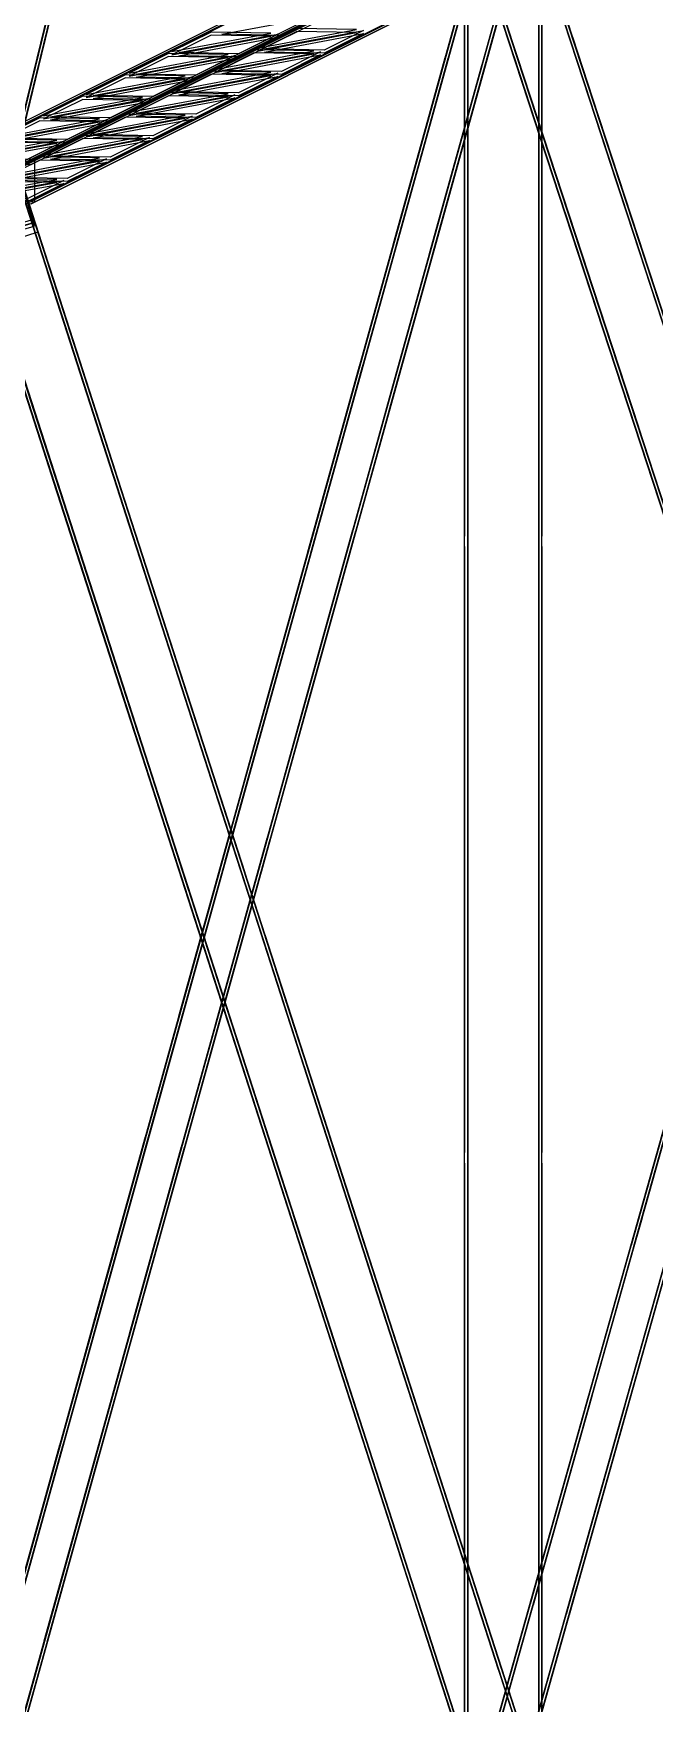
# Model space of a CAD drawing. Header units: millimetres. Extents: x -52000 to 48850, y -48850 to 51750.
# Drawn here: x 16728 to 19948, y 367 to 9019 of the extents above; entities that cross this region are included whole.
import ezdxf

# ---------------------------------------------------------------- set-up
doc = ezdxf.new("R2010")
doc.units = ezdxf.units.MM
doc.layers.add('D-STR-STRC', color=7, linetype='Continuous', lineweight=25)

msp = doc.modelspace()

# ---------------------------------------------------------------- linework, layer by layer
at = {"layer": 'D-STR-STRC'}
for points in [[(19288.4, 19301.2), (19210.8, 18982.9), (16547.6, 8069.8), (16625.3, 8388)], [(19304, 19297.4), (19226.3, 18979.1), (16563.2, 8066), (16640.8, 8384.2)], [(18979.1, -19163.1), (18979.1, -19163.1), (18979.1, 19163.1), (18979.1, 19163.1)], [(19347.1, -19163.1), (19347.1, -19163.1), (19347.1, 19163.1), (19347.1, 19163.1)], [(16731.7, 8019.9), (16576.2, 8567.5), (14751.5, 14992.9), (14907, 14445.3)], [(22244, 11330.6), (22159, 11028.8), (19019.6, -122.5), (19104.5, 179.4)], [(22259.4, 11326.3), (22174.4, 11024.5), (19035, -126.8), (19119.9, 175)], [(22430.7, 11278.1), (22345.7, 10976.2), (19206.3, -175), (19291.3, 126.8)], [(22446.1, 11273.7), (22361.1, 10971.9), (19221.7, -179.4), (19306.7, 122.5)], [(22518.1, -195.5), (22360.7, 285.1), (19221.2, 9866.7), (19378.7, 9386.1)], [(22533.3, -190.5), (22375.9, 290.1), (19236.4, 9871.7), (19393.9, 9391.1)], [(22244.5, -285.1), (22087, 195.5), (18947.6, 9777), (19105, 9296.4)], [(19379.3, 9687.2), (18947, 9694.9), (16283.8, 8363.4), (16716.2, 8355.6)], [(19107.8, 9774.6), (19016.1, 9444.7), (16353, -136.8), (16444.7, 193.1)], [(19123.2, 9770.3), (19031.5, 9440.4), (16368.4, -141.1), (16460.1, 188.8)], [(19294.7, 9722.7), (19203, 9392.8), (16539.9, -188.8), (16631.6, 141.1)], [(19310.1, 9718.4), (19218.4, 9388.5), (16555.3, -193.1), (16647, 136.8)], [(22229.2, -290.1), (22071.8, 190.5), (18932.4, 9772), (19089.8, 9291.5)], [(19614.2, 8667.5), (19487.5, 9054.2), (19258.8, 9752.2)], [(19616.6, 8659.9), (19387.9, 9357.9), (19261.2, 9744.6)], [(19629.4, 8672.5), (19502.7, 9059.2), (19274, 9757.2)], [(19631.9, 8664.9), (19403.2, 9362.9), (19276.4, 9749.6)], [(19379.3, 9671.3), (18947, 9679), (16283.8, 8347.5), (16716.2, 8339.7)], [(19073.7, 9652.1), (19009.3, 9420.4), (18814.2, 8718.1)], [(19076.6, 9662.3), (18881.4, 8960.1), (18817, 8728.4)], [(19089.2, 9647.8), (19024.8, 9416.1), (18829.6, 8713.9)], [(19092, 9658), (18896.8, 8955.8), (18832.4, 8724.1)], [(19325.3, 8572.8), (19198.6, 8959.6), (18969.9, 9657.6)], [(19327.8, 8565.3), (19099.1, 9263.3), (18972.3, 9650)], [(19340.5, 8577.8), (19213.8, 8964.5), (18985.1, 9662.5)], [(19343, 8570.2), (19114.3, 9268.2), (18987.6, 9655)], [(19263.5, 9610.4), (19068.3, 8908.1), (19003.9, 8676.4)], [(19278.9, 9606.1), (19083.7, 8903.9), (19019.3, 8672.1)], [(18963.1, 6415.2), (18963.1, 6415.2), (18963.1, 9554.1), (18963.1, 9554.1)], [(18979.1, 6415.2), (18979.1, 6415.2), (18979.1, 9554.1), (18979.1, 9554.1)], [(19260.7, 9600.1), (19196.3, 9368.4), (19001.1, 8666.2)], [(19276.1, 9595.8), (19211.7, 9364.1), (19016.5, 8661.9)], [(19347.1, 6415.2), (19347.1, 6415.2), (19347.1, 9554.1), (19347.1, 9554.1)], [(19363.1, 6415.2), (19363.1, 6415.2), (19363.1, 9554.1), (19363.1, 9554.1)], [(19379.3, 9484.1), (18947, 9491.9), (16283.8, 8160.3), (16716.2, 8152.5)], [(19379.3, 9468.2), (18947, 9475.9), (16283.8, 8144.4), (16716.2, 8136.6)], [(16827.4, 9216.3), (16772.9, 8992.8), (16576.5, 8188.2)], [(16829.1, 9223.1), (16632.7, 8418.5), (16578.2, 8195)], [(16843, 9212.5), (16788.4, 8989), (16592.1, 8184.5)], [(16844.6, 9219.3), (16648.3, 8414.7), (16593.7, 8191.2)], [(18216.9, 9110.4), (18013.5, 9008.7), (17704, 9014.3)], [(17959.1, 9020.4), (17649.6, 9025.9), (17446.3, 8924.2)], [(17959.1, 9004.4), (17649.6, 9010), (17446.3, 8908.3)], [(17994.9, 9015.4), (17791.6, 8913.7), (17482.1, 8919.3)], [(17994.9, 8999.4), (17791.6, 8897.8), (17482.1, 8903.3)], [(18402.9, 9039.2), (18093.4, 9044.7), (17890.1, 8943.1)], [(18402.9, 9023.3), (18093.4, 9028.8), (17890.1, 8927.2)], [(18438.8, 9034.2), (18235.5, 8932.6), (17926, 8938.1)], [(18438.8, 9018.3), (18235.5, 8916.6), (17926, 8922.2)], [(19891, 7874), (19764.3, 8260.7), (19521.7, 9000.9)], [(17737.2, 8909.4), (17427.7, 8914.9), (17224.3, 8813.3)], [(18181, 8928.2), (17871.5, 8933.8), (17668.2, 8832.1)], [(18181, 8912.3), (17871.5, 8917.9), (17668.2, 8816.2)], [(18216.9, 8923.3), (18013.5, 8821.6), (17704, 8827.1)], [(19875.8, 7869), (19749.1, 8255.7), (19506.5, 8996)], [(19878.3, 7861.4), (19635.7, 8601.7), (19509, 8988.4)], [(19893.5, 7866.4), (19650.9, 8606.7), (19524.2, 8993.4)], [(17737.2, 8893.5), (17427.7, 8899), (17224.3, 8797.3)], [(17773, 8904.4), (17569.7, 8802.7), (17260.2, 8808.3)], [(17773, 8888.5), (17569.7, 8786.8), (17260.2, 8792.4)], [(18216.9, 8907.3), (18013.5, 8805.7), (17704, 8811.2)], [(18863.1, 8894.1), (18798.7, 8662.3), (18592.2, 7919.7)], [(18865.9, 8904.3), (18659.5, 8161.6), (18595.1, 7929.9)], [(18878.5, 8889.8), (18814.1, 8658.1), (18607.7, 7915.4)], [(18881.3, 8900), (18674.9, 8157.3), (18610.5, 7925.6)], [(19050, 8842.1), (18985.6, 8610.4), (18779.2, 7867.7)], [(19052.8, 8852.3), (18846.4, 8109.7), (18782, 7878)], [(19065.4, 8837.8), (19001, 8606.1), (18794.6, 7863.4)], [(19068.2, 8848.1), (18861.8, 8105.4), (18797.4, 7873.7)], [(19586.9, 7774.4), (19460.2, 8161.1), (19217.6, 8901.3)], [(19589.4, 7766.8), (19346.8, 8507), (19220.1, 8893.7)], [(19602.1, 7779.4), (19475.4, 8166.1), (19232.9, 8906.3)], [(19604.6, 7771.8), (19362, 8512), (19235.3, 8898.7)], [(17515.2, 8798.4), (17205.7, 8804), (17002.4, 8702.3)], [(17515.2, 8782.5), (17205.7, 8788), (17002.4, 8686.4)], [(17551.1, 8793.4), (17347.8, 8691.8), (17038.3, 8697.3)], [(17551.1, 8777.5), (17347.8, 8675.9), (17038.3, 8681.4)], [(17959.1, 8817.3), (17649.6, 8822.8), (17446.3, 8721.2)], [(17959.1, 8801.3), (17649.6, 8806.9), (17446.3, 8705.2)], [(17994.9, 8812.3), (17791.6, 8710.6), (17482.1, 8716.2)], [(17994.9, 8796.4), (17791.6, 8694.7), (17482.1, 8700.2)], [(17293.3, 8687.5), (16983.8, 8693), (16780.5, 8591.3)], [(17293.3, 8671.5), (16983.8, 8677.1), (16780.5, 8575.4)], [(17329.2, 8682.5), (17125.8, 8580.8), (16816.3, 8586.4)], [(17329.2, 8666.6), (17125.8, 8564.9), (16816.3, 8570.4)], [(17737.2, 8706.3), (17427.7, 8711.9), (17224.3, 8610.2)], [(17737.2, 8690.4), (17427.7, 8695.9), (17224.3, 8594.3)], [(17773, 8701.3), (17569.7, 8599.7), (17260.2, 8605.2)], [(17773, 8685.4), (17569.7, 8583.7), (17260.2, 8589.3)], [(16423.8, 7932.5), (16731.7, 8019.9), (16576.2, 8567.5), (16268.3, 8480.1)], [(17071.4, 8576.5), (16761.9, 8582), (16558.6, 8480.4)], [(17071.4, 8560.6), (16761.9, 8566.1), (16558.6, 8464.5)], [(17107.2, 8571.5), (16903.9, 8469.9), (16594.4, 8475.4)], [(17515.2, 8595.3), (17205.7, 8600.9), (17002.4, 8499.2)], [(17515.2, 8579.4), (17205.7, 8585), (17002.4, 8483.3)], [(17551.1, 8590.4), (17347.8, 8488.7), (17038.3, 8494.3)], [(17551.1, 8574.4), (17347.8, 8472.8), (17038.3, 8478.3)], [(16431.3, 7941.9), (16735.8, 8040.2), (16568.7, 8558.1), (16264.2, 8459.8)], [(16447.5, 7891.8), (16752, 7990.1), (16584.9, 8508), (16280.3, 8409.7)], [(19383.7, -214.7), (19216.6, 303.1), (16553.5, 8553.1), (16720.6, 8035.3)], [(19399, -209.8), (19231.8, 308.1), (16568.7, 8558.1), (16735.8, 8040.2)], [(17107.2, 8555.6), (16903.9, 8453.9), (16594.4, 8459.5)], [(17293.3, 8484.4), (16983.8, 8489.9), (16780.5, 8388.3)], [(17329.2, 8479.4), (17125.8, 8377.7), (16816.3, 8383.3)], [(19094.4, -308.1), (18927.3, 209.8), (16264.2, 8459.8), (16431.3, 7941.9)], [(19109.7, -303.1), (18942.5, 214.7), (16279.4, 8464.7), (16446.5, 7946.9)], [(16849.5, 8465.5), (16540, 8471.1), (16350.1, 8376.2)], [(16849.5, 8449.6), (16540, 8455.2), (16350.1, 8360.2)], [(16885.3, 8460.6), (16695.5, 8365.6), (16386, 8371.2)], [(16885.3, 8444.6), (16695.5, 8349.7), (16386, 8355.3)], [(16915.9, 7430.4), (16781.4, 7847.1), (16587.4, 8448.1)], [(16920.4, 7416.5), (16726.3, 8017.6), (16591.8, 8434.3)], [(16931.1, 7435.3), (16796.6, 7852), (16602.6, 8453)], [(16935.6, 7421.4), (16741.6, 8022.5), (16607.1, 8439.2)], [(17293.3, 8468.4), (16983.8, 8474), (16780.5, 8372.3)], [(17329.2, 8463.5), (17125.8, 8361.8), (16816.3, 8367.4)], [(16734.8, 8145.9), (16734.8, 8364.9), (16302.4, 8372.7), (16302.4, 8153.7)], [(17071.4, 8373.4), (16761.9, 8379), (16558.6, 8277.3)], [(17071.4, 8357.5), (16761.9, 8363), (16558.6, 8261.4)], [(17107.2, 8368.4), (16903.9, 8266.8), (16594.4, 8272.3)], [(17107.2, 8352.5), (16903.9, 8250.8), (16594.4, 8256.4)], [(16849.5, 8262.4), (16540, 8268), (16350.1, 8173.1)], [(16849.5, 8246.5), (16540, 8252.1), (16350.1, 8157.2)], [(16885.3, 8257.5), (16695.5, 8162.6), (16386, 8168.1)], [(16885.3, 8241.5), (16695.5, 8146.6), (16386, 8152.2)], [(20137.4, 7070.6), (20010.7, 7457.3), (19768.2, 8197.5)], [(20139.9, 7063), (19897.3, 7803.2), (19770.6, 8189.9)], [(20152.6, 7075.5), (20025.9, 7462.3), (19783.4, 8202.5)], [(20155.1, 7068), (19912.6, 7808.2), (19785.8, 8194.9)], [(16431.3, 7941.9), (16735.8, 8040.2), (16730.6, 8056.4), (16426.1, 7958.1)], [(18641.1, 8095.6), (18576.7, 7863.9), (18370.3, 7121.2)], [(18644, 8105.8), (18437.6, 7363.2), (18373.2, 7131.5)], [(18656.6, 8091.3), (18592.1, 7859.6), (18385.7, 7116.9)], [(18659.4, 8101.6), (18453, 7358.9), (18388.6, 7127.2)], [(18830.9, 8053.9), (18624.5, 7311.2), (18560.1, 7079.5)], [(18846.3, 8049.6), (18639.9, 7306.9), (18575.5, 7075.2)], [(19848.5, 6975.9), (19721.8, 7362.6), (19479.3, 8102.8)], [(19851, 6968.3), (19608.5, 7708.5), (19481.8, 8095.3)], [(19863.7, 6980.9), (19737, 7367.6), (19494.5, 8107.8)], [(19866.2, 6973.3), (19623.7, 7713.5), (19497, 8100.2)], [(16423.8, 7932.5), (16731.7, 8019.9), (16726.8, 8037), (16419, 7949.6)], [(18828.1, 8043.6), (18763.6, 7811.9), (18557.2, 7069.3)], [(18843.5, 8039.4), (18779.1, 7807.6), (18572.6, 7065)], [(17137.8, 6742.9), (17003.3, 7159.6), (16797.6, 7797)], [(17153, 6747.8), (17018.5, 7164.5), (16812.8, 7801.9)], [(17157.5, 6733.9), (16951.8, 7371.3), (16817.3, 7788)], [(16848.5, 6649.5), (16714, 7066.2), (16508.3, 7703.6)], [(16863.7, 6654.4), (16729.2, 7071.1), (16523.5, 7708.5)], [(17142.3, 6729), (16936.5, 7366.4), (16802, 7783.1)], [(16853, 6635.6), (16647.2, 7273), (16512.7, 7689.7)], [(16868.2, 6640.5), (16662.5, 7277.9), (16528, 7694.6)], [(18419.2, 7297.1), (18354.8, 7065.4), (18148.4, 6322.7)], [(18422.1, 7307.4), (18215.6, 6564.7), (18151.2, 6333)], [(18434.6, 7292.8), (18370.2, 7061.1), (18163.8, 6318.5)], [(18437.5, 7303.1), (18231, 6560.4), (18166.6, 6328.7)], [(20110.1, 6177.4), (19983.4, 6564.2), (19740.9, 7304.4)], [(20112.6, 6169.9), (19870.1, 6910.1), (19743.4, 7296.8)], [(20125.3, 6182.4), (19998.6, 6569.1), (19756.1, 7309.4)], [(20127.8, 6174.8), (19885.3, 6915.1), (19758.6, 7301.8)], [(18606.1, 7245.2), (18541.7, 7013.5), (18335.3, 6270.8)], [(18609, 7255.4), (18402.5, 6512.8), (18338.1, 6281)], [(18621.5, 7240.9), (18557.1, 7009.2), (18350.7, 6266.5)], [(18624.4, 7251.1), (18418, 6508.5), (18353.6, 6276.8)], [(17359.7, 6055.4), (17225.2, 6472.1), (17019.5, 7109.5)], [(17364.2, 6041.5), (17158.5, 6678.9), (17024, 7095.6)], [(17375, 6060.3), (17240.5, 6477), (17034.7, 7114.4)], [(17379.5, 6046.4), (17173.7, 6683.8), (17039.2, 7100.5)], [(17070.4, 5962), (16935.9, 6378.7), (16730.2, 7016.1)], [(17085.7, 5966.9), (16951.2, 6383.6), (16745.4, 7021)], [(17074.9, 5948.1), (16869.2, 6585.5), (16734.7, 7002.2)], [(17090.1, 5953), (16884.4, 6590.4), (16749.9, 7007.1)], [(18197.3, 6498.7), (18132.9, 6267), (17926.5, 5524.3)], [(18200.1, 6508.9), (17993.7, 5766.2), (17929.3, 5534.5)], [(18212.7, 6494.4), (18148.3, 6262.7), (17941.9, 5520)], [(18215.5, 6504.6), (18009.1, 5762), (17944.7, 5530.2)], [(17581.7, 5367.9), (17447.2, 5784.6), (17241.4, 6422)], [(17586.2, 5354), (17380.4, 5991.4), (17245.9, 6408.1)], [(17596.9, 5372.8), (17462.4, 5789.5), (17256.6, 6426.9)], [(17601.4, 5358.9), (17395.6, 5996.3), (17261.1, 6413)], [(18384.2, 6446.7), (18319.8, 6215), (18113.4, 5472.3)], [(18387, 6457), (18180.6, 5714.3), (18116.2, 5482.6)], [(18399.6, 6442.4), (18335.2, 6210.7), (18128.8, 5468)], [(18402.5, 6452.7), (18196, 5710), (18131.6, 5478.3)], [(17292.4, 5274.5), (17157.9, 5691.2), (16952.1, 6328.6)], [(17307.6, 5279.4), (17173.1, 5696.1), (16967.3, 6333.5)], [(17312.1, 5265.5), (17106.3, 5902.9), (16971.8, 6319.6)], [(18963.1, 3221.4), (18963.1, 3221.4), (18963.1, 6360.2), (18963.1, 6360.2)], [(18979.1, 3221.4), (18979.1, 3221.4), (18979.1, 6360.2), (18979.1, 6360.2)], [(19347.1, 3221.4), (19347.1, 3221.4), (19347.1, 6360.2), (19347.1, 6360.2)], [(19363.1, 3221.4), (19363.1, 3221.4), (19363.1, 6360.2), (19363.1, 6360.2)], [(17296.9, 5260.6), (17091.1, 5898), (16956.6, 6314.7)], [(17803.6, 4680.4), (17669.1, 5097.1), (17463.3, 5734.5)], [(17808.1, 4666.5), (17602.3, 5303.9), (17467.8, 5720.6)], [(17818.8, 4685.3), (17684.3, 5102), (17478.6, 5739.4)], [(17823.3, 4671.4), (17617.6, 5308.8), (17483, 5725.5)], [(17978.2, 5710.4), (17771.8, 4967.8), (17707.4, 4736.1)], [(17514.3, 4587), (17379.8, 5003.7), (17174, 5641.1)], [(17518.8, 4573.1), (17313, 5210.5), (17178.5, 5627.2)], [(17529.5, 4591.9), (17395, 5008.6), (17189.3, 5646)], [(17534, 4578), (17328.3, 5215.4), (17193.7, 5632.1)], [(17975.4, 5700.2), (17910.9, 5468.5), (17704.5, 4725.8)], [(17990.8, 5695.9), (17926.4, 5464.2), (17719.9, 4721.5)], [(17993.6, 5706.2), (17787.2, 4963.5), (17722.8, 4731.8)], [(18162.3, 5648.3), (18097.9, 5416.5), (17891.4, 4673.9)], [(18165.1, 5658.5), (17958.7, 4915.8), (17894.3, 4684.1)], [(18177.7, 5644), (18113.3, 5412.3), (17906.9, 4669.6)], [(18180.5, 5654.2), (17974.1, 4911.5), (17909.7, 4679.8)], [(18025.5, 3992.9), (17891, 4409.6), (17685.3, 5047)], [(18030, 3979), (17824.3, 4616.4), (17689.7, 5033.1)], [(18040.8, 3997.8), (17906.3, 4414.5), (17700.5, 5051.9)], [(18045.2, 3983.9), (17839.5, 4621.3), (17705, 5038)], [(17736.2, 3899.5), (17601.7, 4316.2), (17396, 4953.6)], [(17740.7, 3885.6), (17535, 4523), (17400.4, 4939.7)], [(17751.5, 3904.4), (17617, 4321.1), (17411.2, 4958.5)], [(17755.9, 3890.5), (17550.2, 4527.9), (17415.7, 4944.6)], [(17753.4, 4901.7), (17689, 4670), (17482.6, 3927.4)], [(17756.3, 4912), (17549.9, 4169.3), (17485.4, 3937.6)], [(17768.8, 4897.5), (17704.4, 4665.7), (17498, 3923.1)], [(17771.7, 4907.7), (17565.3, 4165), (17500.9, 3933.3)], [(17940.3, 4849.8), (17875.9, 4618.1), (17669.5, 3875.4)], [(17943.2, 4860), (17736.8, 4117.4), (17672.4, 3885.6)], [(17955.8, 4845.5), (17891.4, 4613.8), (17684.9, 3871.1)], [(17958.6, 4855.7), (17752.2, 4113.1), (17687.8, 3881.4)], [(18247.5, 3305.4), (18113, 3722.1), (17907.2, 4359.5)], [(18251.9, 3291.5), (18046.2, 3928.9), (17911.7, 4345.6)], [(18262.7, 3310.3), (18128.2, 3727), (17922.4, 4364.4)], [(18267.2, 3296.4), (18061.4, 3933.8), (17926.9, 4350.5)], [(17958.2, 3212), (17823.7, 3628.7), (17617.9, 4266.1)], [(17962.6, 3198.1), (17756.9, 3835.5), (17622.4, 4252.2)], [(17973.4, 3216.9), (17838.9, 3633.6), (17633.1, 4271)], [(17977.9, 3203), (17772.1, 3840.4), (17637.6, 4257.1)], [(17531.5, 4103.3), (17467.1, 3871.6), (17260.7, 3128.9)], [(17534.3, 4113.5), (17327.9, 3370.8), (17263.5, 3139.1)], [(17546.9, 4099), (17482.5, 3867.3), (17276.1, 3124.6)], [(17549.8, 4109.2), (17343.3, 3366.6), (17278.9, 3134.8)], [(17718.4, 4051.3), (17654, 3819.6), (17447.6, 3076.9)], [(17721.3, 4061.6), (17514.8, 3318.9), (17450.4, 3087.2)], [(17733.8, 4047), (17669.4, 3815.3), (17463, 3072.7)], [(17736.7, 4057.3), (17530.3, 3314.6), (17465.9, 3082.9)], [(20128.9, 3817.8), (20069.2, 3605.8), (19825.6, 2740.5)], [(20129.9, 3821.3), (19886.3, 2956.1), (19826.6, 2744.1)], [(20144.3, 3813.4), (20084.6, 3601.4), (19841, 2736.2)], [(20145.3, 3817), (19901.7, 2951.7), (19842, 2739.7)], [(18469.4, 2617.9), (18334.9, 3034.6), (18129.1, 3672)], [(18473.9, 2604), (18268.1, 3241.4), (18133.6, 3658.1)], [(18484.6, 2622.8), (18350.1, 3039.5), (18144.4, 3676.9)], [(18489.1, 2608.9), (18283.3, 3246.3), (18148.8, 3663)], [(18180.1, 2524.5), (18045.6, 2941.2), (17839.8, 3578.6)], [(18184.6, 2510.6), (17978.8, 3148), (17844.3, 3564.7)], [(18195.3, 2529.4), (18060.8, 2946.1), (17855.1, 3583.5)], [(18199.8, 2515.5), (17994, 3152.9), (17859.5, 3569.6)], [(17309.6, 3304.8), (17245.2, 3073.1), (17038.7, 2330.4)], [(17312.4, 3315.1), (17106, 2572.4), (17041.6, 2340.7)], [(17325, 3300.5), (17260.6, 3068.8), (17054.2, 2326.1)], [(17327.8, 3310.8), (17121.4, 2568.1), (17057, 2336.4)], [(17496.5, 3252.9), (17432.1, 3021.1), (17225.7, 2278.5)], [(17499.3, 3263.1), (17292.9, 2520.4), (17228.5, 2288.7)], [(17511.9, 3248.6), (17447.5, 3016.9), (17241.1, 2274.2)], [(17514.7, 3258.8), (17308.3, 2516.1), (17243.9, 2284.4)], [(18963.1, 27.5), (18963.1, 27.5), (18963.1, 3166.4), (18963.1, 3166.4)], [(18979.1, 27.5), (18979.1, 27.5), (18979.1, 3166.4), (18979.1, 3166.4)], [(19347.1, 27.5), (19347.1, 27.5), (19347.1, 3166.4), (19347.1, 3166.4)], [(19363.1, 27.5), (19363.1, 27.5), (19363.1, 3166.4), (19363.1, 3166.4)], [(18691.3, 1930.4), (18556.8, 2347.1), (18351.1, 2984.5)], [(18695.8, 1916.5), (18490, 2553.9), (18355.5, 2970.6)], [(18706.5, 1935.3), (18572, 2352), (18366.3, 2989.4)], [(18711, 1921.4), (18505.3, 2558.8), (18370.8, 2975.5)], [(18402, 1837), (18267.5, 2253.7), (18061.8, 2891.1)], [(18406.5, 1823.1), (18200.7, 2460.5), (18066.2, 2877.2)], [(18417.2, 1841.9), (18282.7, 2258.6), (18077, 2896)], [(18421.7, 1828), (18216, 2465.4), (18081.5, 2882.1)], [(19867.2, 2888.5), (19807.6, 2676.5), (19564, 1811.3)], [(19868.2, 2892), (19624.7, 2026.8), (19565, 1814.8)], [(19882.7, 2884.2), (19823, 2672.2), (19579.4, 1806.9)], [(19883.6, 2887.7), (19640.1, 2022.4), (19580.4, 1810.4)], [(20054, 2835.9), (19994.3, 2623.9), (19750.7, 1758.7)], [(20055, 2839.4), (19811.4, 1974.2), (19751.7, 1762.2)], [(20069.4, 2831.6), (20009.7, 2619.6), (19766.1, 1754.4)], [(20070.4, 2835.1), (19826.8, 1969.9), (19767.1, 1757.9)], [(17090.5, 2516.6), (16884.1, 1773.9), (16819.7, 1542.2)], [(17105.9, 2512.3), (16899.5, 1769.6), (16835.1, 1537.9)], [(17087.6, 2506.4), (17023.2, 2274.6), (16816.8, 1532)], [(17103.1, 2502.1), (17038.7, 2270.4), (16832.2, 1527.7)], [(17274.6, 2454.4), (17210.2, 2222.7), (17003.7, 1480)], [(17277.4, 2464.6), (17071, 1722), (17006.6, 1490.3)], [(17290, 2450.1), (17225.6, 2218.4), (17019.1, 1475.7)], [(17292.8, 2460.4), (17086.4, 1717.7), (17022, 1486)], [(18913.2, 1242.9), (18778.7, 1659.6), (18573, 2297)], [(18917.7, 1229), (18712, 1866.4), (18577.5, 2283.1)], [(18928.5, 1247.8), (18794, 1664.5), (18588.2, 2301.9)], [(18932.9, 1233.9), (18727.2, 1871.3), (18592.7, 2288)], [(18623.9, 1149.5), (18489.4, 1566.2), (18283.7, 2203.6)], [(18628.4, 1135.6), (18422.7, 1773), (18288.2, 2189.7)], [(18639.2, 1154.4), (18504.7, 1571.1), (18298.9, 2208.5)], [(18643.6, 1140.5), (18437.9, 1777.9), (18303.4, 2194.6)], [(19605.6, 1959.2), (19545.9, 1747.2), (19302.4, 882)], [(19606.6, 1962.7), (19363, 1097.5), (19303.3, 885.5)], [(19621, 1954.9), (19561.3, 1742.9), (19317.8, 877.7)], [(19622, 1958.4), (19378.4, 1093.2), (19318.7, 881.2)], [(19792.4, 1906.6), (19732.7, 1694.6), (19489.1, 829.4)], [(19793.4, 1910.2), (19549.8, 1044.9), (19490.1, 832.9)], [(19808.8, 1905.8), (19565.2, 1040.6), (19505.5, 828.6)], [(19807.8, 1902.3), (19748.1, 1690.3), (19504.5, 825.1)], [(16865.7, 1707.9), (16801.3, 1476.2), (16594.9, 733.5)], [(16868.6, 1718.1), (16662.1, 975.5), (16597.7, 743.7)], [(16881.1, 1703.6), (16816.7, 1471.9), (16610.3, 729.2)], [(16884, 1713.8), (16677.6, 971.2), (16613.2, 739.5)], [(17052.6, 1655.9), (16988.2, 1424.2), (16781.8, 681.6)], [(17055.5, 1666.2), (16849.1, 923.5), (16784.7, 691.8)], [(17068, 1651.7), (17003.6, 1419.9), (16797.2, 677.3)], [(17070.9, 1661.9), (16864.5, 919.2), (16800.1, 687.5)], [(19135.2, 555.4), (19000.7, 972.1), (18794.9, 1609.5)], [(19139.6, 541.5), (18933.9, 1178.9), (18799.4, 1595.6)], [(19150.4, 560.3), (19015.9, 977), (18810.1, 1614.4)], [(19154.9, 546.4), (18949.1, 1183.8), (18814.6, 1600.5)], [(18845.9, 462), (18711.4, 878.7), (18505.6, 1516.1)], [(18850.3, 448.1), (18644.6, 1085.5), (18510.1, 1502.2)], [(18861.1, 466.9), (18726.6, 883.6), (18520.8, 1521)], [(18865.6, 453), (18659.8, 1090.4), (18525.3, 1507.1)], [(19344, 1029.9), (19284.3, 817.9), (19053.8, -0.9)], [(19345, 1033.5), (19114.5, 214.7), (19054.8, 2.7)], [(19359.4, 1025.6), (19299.7, 813.6), (19069.2, -5.2)], [(19360.4, 1029.1), (19129.9, 210.3), (19070.2, -1.7)], [(19530.8, 977.4), (19471.1, 765.4), (19240.5, -53.4)], [(19531.7, 980.9), (19301.2, 162.1), (19241.5, -49.9)], [(19546.2, 973), (19486.5, 761), (19256, -57.8)], [(19547.1, 976.6), (19316.6, 157.8), (19256.9, -54.2)], [(16833.5, 867.7), (16638.4, 165.5), (16574, -66.2)], [(19345.4, -95.8), (19210.9, 320.9), (19016.8, 922)], [(19349.8, -109.7), (19155.8, 491.4), (19021.3, 908.1)], [(19360.6, -90.9), (19226.1, 325.8), (19032.1, 926.9)], [(19365.1, -104.7), (19171, 496.3), (19036.5, 913)], [(16830.7, 857.5), (16766.3, 625.8), (16571.1, -76.5)], [(16846.1, 853.2), (16781.7, 621.5), (16586.5, -80.7)], [(16849, 863.4), (16653.8, 161.2), (16589.4, -70.5)], [(19056.1, -189.2), (18921.6, 227.5), (18727.5, 828.6)], [(19060.5, -203), (18866.5, 398), (18732, 814.7)], [(19071.3, -184.3), (18936.8, 232.4), (18742.8, 833.5)], [(19075.8, -198.1), (18881.7, 402.9), (18747.2, 819.6)]]:
    msp.add_lwpolyline(points, close=True, dxfattribs=at)
for points in [[(19304, 19297.4), (16640.8, 8384.2)], [(19300.3, 19282.2), (16637.1, 8369.1)], [(18963.1, -19163.1), (18963.1, 19163.1)], [(19363.1, -19163.1), (19363.1, 19163.1)], [(19226.3, 18979.1), (16563.2, 8066)], [(19230, 18994.3), (16566.9, 8081.1)], [(16731.7, 8019.9), (14907, 14445.3)], [(22239.9, 11316.3), (19100.5, 165)], [(22244, 11330.6), (19104.5, 179.4)], [(22442.1, 11259.4), (19302.6, 108.1)], [(22446.1, 11273.7), (19306.7, 122.5)], [(22159, 11028.8), (19019.6, -122.5)], [(22163, 11043.2), (19023.6, -108.1)], [(22361.1, 10971.9), (19221.7, -179.4)], [(22365.2, 10986.3), (19225.8, -165)], [(22375.9, 290.1), (19236.4, 9871.7)], [(22380.8, 275.1), (19241.4, 9856.7)], [(18947, 9694.9), (16283.8, 8363.4)], [(18966.6, 9694.6), (16303.5, 8363)], [(19103.4, 9758.9), (16440.3, 177.4)], [(19107.8, 9774.6), (16444.7, 193.1)], [(19305.8, 9702.7), (16642.6, 121.1)], [(19310.1, 9718.4), (16647, 136.8)], [(22071.8, 190.5), (18932.4, 9772)], [(22076.7, 175.5), (18937.3, 9757)], [(19359.6, 9687.5), (16696.5, 8356)], [(19379.3, 9687.2), (16716.2, 8355.6)], [(18947, 9475.9), (16283.8, 8144.4)], [(18966.6, 9475.6), (16303.5, 8144)], [(19016.1, 9444.7), (16353, -136.8)], [(19020.5, 9460.4), (16357.4, -121.1)], [(19359.6, 9468.5), (16696.5, 8137)], [(19379.3, 9468.2), (16716.2, 8136.6)], [(19218.4, 9388.5), (16555.3, -193.1)], [(19222.8, 9404.2), (16559.7, -177.4)], [(22528.4, -175.5), (19389, 9406.1)], [(22533.3, -190.5), (19393.9, 9391.1)], [(22224.3, -275.1), (19084.9, 9306.5)], [(22229.2, -290.1), (19089.8, 9291.5)], [(19231.8, 308.1), (16568.7, 8558.1)], [(19237, 291.9), (16573.9, 8541.9)], [(18927.3, 209.8), (16264.2, 8459.8)], [(18932.5, 193.6), (16269.4, 8443.6)], [(16734.8, 8364.9), (16716.2, 8355.6)], [(16734.8, 8145.9), (16716.2, 8136.6)], [(16731.7, 8019.9), (16719.2, 8063.9)], [(19393.7, -193.6), (16730.6, 8056.4)], [(19399, -209.8), (16735.8, 8040.2)], [(16752, 7990.1), (16735.8, 8040.2)], [(19089.2, -291.9), (16426.1, 7958.1)], [(19094.4, -308.1), (16431.3, 7941.9)]]:
    msp.add_lwpolyline(points, dxfattribs=at)

doc.saveas('drawing.dxf')
